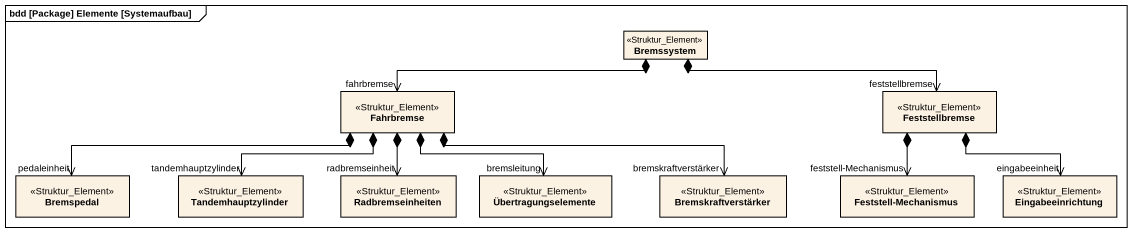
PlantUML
@startuml
mainframe bdd [Package] Elemente [Systemaufbau]
hide circle
hide empty members
class Bremssystem <<Struktur_Element>>
class Fahrbremse <<Struktur_Element>>
class Feststellbremse <<Struktur_Element>>
class Bremspedal <<Struktur_Element>>
class Tandemhauptzylinder <<Struktur_Element>>
class Radbremseinheiten <<Struktur_Element>>
class Übertragungselemente <<Struktur_Element>>
class Bremskraftverstärker <<Struktur_Element>>
class "Feststell-Mechanismus" as Feststell_Mechanismus <<Struktur_Element>>
class Eingabeeinrichtung <<Struktur_Element>>
Bremssystem *-left-> "fahrbremse" Fahrbremse
Bremssystem *-right-> "feststellbremse" Feststellbremse
Fahrbremse *-left-> "pedaleinheit" Bremspedal
Fahrbremse *-left-> "tandemhauptzylinder" Tandemhauptzylinder
Fahrbremse *--> "radbremseinheit" Radbremseinheiten
Fahrbremse *-right-> "bremsleitung" Übertragungselemente
Fahrbremse *-right-> "bremskraftverstärker" Bremskraftverstärker
Feststellbremse *--> "feststell-Mechanismus" Feststell_Mechanismus
Feststellbremse *--> "eingabeeinheit" Eingabeeinrichtung
@enduml
